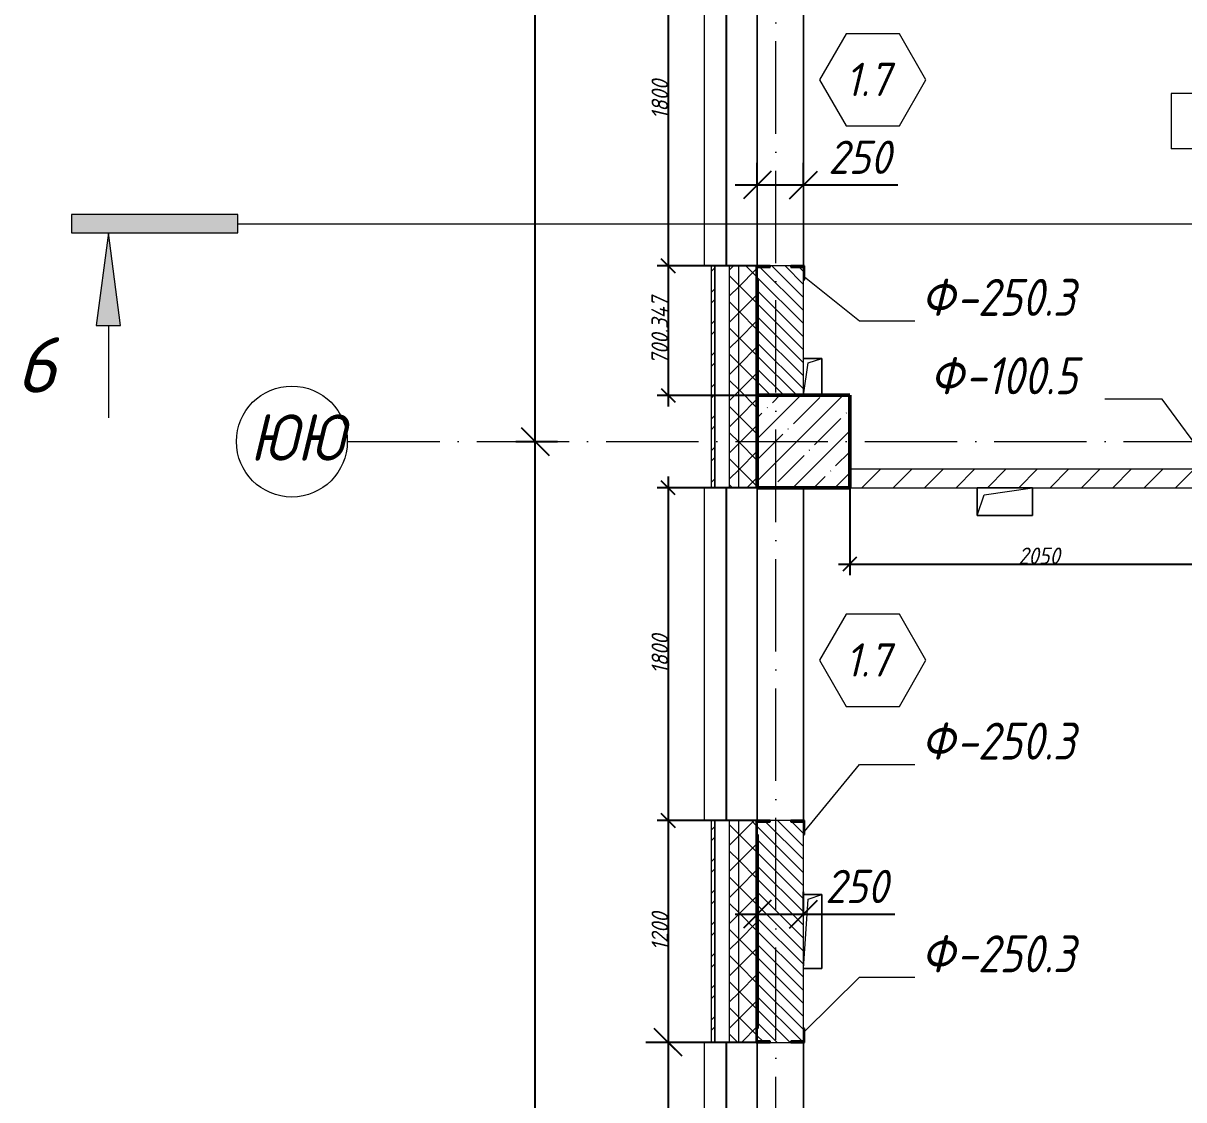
# Model space of a CAD drawing. Header units: millimetres. Extents: x -356862 to 418287, y 0 to 839748.
# Drawn here: x -181423 to -175143, y 623187 to 629010 of the extents above; entities that cross this region are included whole.
import ezdxf

# ---------------------------------------------------------------- set-up
doc = ezdxf.new("R2010")
doc.units = ezdxf.units.MM
doc.linetypes.add('50_200_ШТРИХ_1Т_ш5_п1_п1_', pattern=[700, 500, -100, 0, -100])
for name, color, linetype, lineweight in [('A-____-____-DIMS', 7, 'Continuous', 9), ('A-DOOR-____-IDEN', 7, 'Continuous', 9), ('A-DOOR-____-OTLN', 7, 'Continuous', 9), ('A-FLOR-____-OTLN', 7, 'Continuous', 9), ('A-GENM-____-IDEN', 7, 'Continuous', 9), ('A-GENM-____-MCUT', 7, 'Continuous', 25), ('A-GENM-____-OTLN', 7, 'Continuous', 9), ('A-GENM-____-OTLN-1', 7, 'Continuous', 25), ('A-GLAZ-____-OTLN', 7, 'Continuous', 9), ('A-WALL-____-MCUT', 7, 'Continuous', 13), ('A-WALL-____-MCUT-1', 7, 'Continuous', 9), ('A-WALL-____-MCUT-2', 7, 'Continuous', 50), ('A-WALL-____-OTLN', 7, 'Continuous', 9), ('A-WALL-____-PATT-1', 7, 'Continuous', 9), ('G-____-____-DIMS', 7, 'Continuous', 9), ('G-____-____-SYMB', 7, 'Continuous', 9), ('S-COLS-____-MCUT', 7, 'Continuous', 50), ('S-COLS-____-OTLN', 7, 'Continuous', 9), ('S-GRID-____-IDEN', 7, 'Continuous', 9), ('S-GRID-____-OTLN-1', 7, '50_200_ШТРИХ_1Т_ш5_п1_п1_', 9)]:
    doc.layers.add(name, color=color, linetype=linetype, lineweight=lineweight)
for name, color, linetype, lineweight, true_color in [('A-DOOR-____-OTLN-1', 7, 'Continuous', 9, 0xffffff), ('A-WALL-____-MCUT-7', 7, 'Continuous', 9, 0x000000), ('A-WALL-____-PATT-2', 7, 'Continuous', 9, 0x787878), ('A-WALL-____-PATT-5', 7, 'Continuous', 9, 0x000000), ('A-WALL-FNSH-MCUT-2', 7, 'Continuous', 13, 0x000000), ('A-WALL-FNSH-MCUT-3', 7, 'Continuous', 9, 0x000000), ('G-____-____-SYMB-2', 7, 'Continuous', 9, 0x000000)]:
    doc.layers.add(name, color=color, linetype=linetype, lineweight=lineweight, true_color=true_color)
doc.styles.add('ISOCPEUR_I', font='isocpeui.ttf', dxfattribs={"width": 0.9, "height": 2.5})
doc.styles.add('ISOCPEUR_I_10', font='isocpeui.ttf', dxfattribs={"width": 0.9, "height": 180})
doc.styles.add('ISOCPEUR_I_12', font='isocpeui.ttf', dxfattribs={"width": 0.9, "height": 180})
doc.styles.add('ISOCPEUR_I_13', font='isocpeui.ttf', dxfattribs={"height": 300})
doc.styles.add('ISOCPEUR_I_14', font='isocpeui.ttf', dxfattribs={"width": 0.9, "height": 180})
doc.styles.add('ISOCPEUR_I_2', font='isocpeui.ttf', dxfattribs={"width": 0.85, "height": 2.3})
doc.styles.add('ISOCPEUR_I_7', font='isocpeui.ttf', dxfattribs={"width": 0.9, "height": 90})
doc.dimstyles.new('ISO-1_8_0_9К_СРЕДНИЙ_Кладочные_2', dxfattribs={"dimscale": 304.8, "dimtxt": 89.638306, "dimasz": 0.246063, "dimexe": 0.19685, "dimexo": 0, "dimgap": 0, "dimtad": 1, "dimdec": 3, "dimrnd": 0.001, "dimdsep": 46, "dimtxsty": 'ISOCPEUR_I_7', "dimblk1": 'OBLIQUE', "dimblk2": 'OBLIQUE', "dimsah": 1, "dimcen": 0.09, "dimdle": 0.19685, "dimazin": 0, "dimtfac": 1, "dimtdec": 4, "dimtix": 1, "dimtmove": 1, "dimatfit": 3, "dimfxl": 1, "dimtvp": 1, "dimtolj": 1, "dimtzin": 0, "dimarcsym": 2})
doc.dimstyles.new('ISO-1_8_0_9К_СРЕДНИЙ_Кладочные_3', dxfattribs={"dimscale": 304.8, "dimtxt": 179.276612, "dimasz": 0.492126, "dimexe": 0.393701, "dimexo": 0, "dimgap": 0, "dimtad": 1, "dimdec": 3, "dimrnd": 0.001, "dimdsep": 46, "dimtxsty": 'ISOCPEUR_I_10', "dimblk1": 'OBLIQUE', "dimblk2": 'OBLIQUE', "dimsah": 1, "dimcen": 0.09, "dimdle": 0.393701, "dimazin": 0, "dimtfac": 1, "dimtdec": 4, "dimtix": 1, "dimtmove": 0, "dimatfit": 3, "dimfxl": 1, "dimtvp": 1, "dimtolj": 1, "dimtzin": 0, "dimarcsym": 2})
doc.dimstyles.new('ISO-1_8_0_9К_СРЕДНИЙ_Кладочные_4', dxfattribs={"dimscale": 304.8, "dimtxt": 179.276612, "dimasz": 0.492126, "dimexe": 0.393701, "dimexo": 0, "dimgap": 0, "dimtad": 1, "dimdec": 3, "dimrnd": 0.001, "dimdsep": 46, "dimtxsty": 'ISOCPEUR_I_10', "dimblk1": 'OBLIQUE', "dimblk2": 'OBLIQUE', "dimsah": 1, "dimcen": 0.09, "dimdle": 0.393701, "dimazin": 0, "dimtfac": 1, "dimtdec": 4, "dimtix": 1, "dimtmove": 1, "dimatfit": 3, "dimfxl": 1, "dimtvp": 1, "dimtolj": 1, "dimtzin": 0, "dimarcsym": 2})
doc.dimstyles.new('ISO-2_5_0_9К_БОЛЬШОЙ_ОСИ', dxfattribs={"dimscale": 304.8, "dimtxt": 248.995294, "dimasz": 0.492126, "dimexe": 0.393701, "dimexo": 0, "dimgap": 0, "dimtad": 1, "dimdec": 0, "dimzin": 0, "dimdsep": 46, "dimtxsty": 'ISOCPEUR_I', "dimblk1": 'OBLIQUE', "dimblk2": 'OBLIQUE', "dimsah": 1, "dimcen": 0.09, "dimdle": 0.393701, "dimazin": 0, "dimtfac": 1, "dimtdec": 4, "dimtix": 1, "dimtmove": 0, "dimatfit": 3, "dimfxl": 1, "dimtvp": 1, "dimtolj": 1, "dimtzin": 0, "dimarcsym": 2})
pattern_1 = [(135, (-175000.736, 544716.51), (-35.35534, -35.35534), [])]
pattern_2 = [(45, (-175000.74, 544716.51), (-70.71068, 70.71068), []), (135, (-175000.74, 544716.51), (-70.71068, -70.71068), [])]

# ---------------------------------------------------------------- blocks, each defined once
blk = doc.blocks.new('BSC_Колонна _Прямоугольная - 500х500-V66-АР1_Кладочный план 1 этажа в осях 1-64_Ю-ЯЯ')
at = {"layer": 'S-COLS-____-OTLN'}
h = blk.add_hatch(dxfattribs=at)
h.set_pattern_fill('FP_66', color=256, style=0, pattern_type=2)
h.set_pattern_definition([(45, (2200, -82031.04), (-114.04925, 114.04925), []), (45, (2314.05, -82031.04), (-114.04925, 114.04925), [201.613, -40.323, 3.353, -36.97])])
h.paths.add_polyline_path([(-250, -250), (250, -250), (250, 250), (-250, 250), (-250, 218.4)], flags=0)
at = {"layer": 'S-COLS-____-MCUT'}
for p, q in [((250, 250), (-250, 250)), ((-250, 250), (-250, -250)), ((250, -250), (250, 250)), ((-250, -250), (250, -250))]:
    blk.add_line(p, q, dxfattribs=at)
blk = doc.blocks.new('Проем_Дверь_Прямоугольный - 1800х2700h_оконные проемы-25805030-АР1_Кладочный план 1 этажа в осях 1-64_Ю-ЯЯ')
at = {"layer": 'A-DOOR-____-OTLN-1'}
for p, q in [((900, 125), (-900, 125)), ((900, -125), (-900, -125))]:
    blk.add_line(p, q, dxfattribs=at)
blk = doc.blocks.new('Фахверк_СКБ_Уголок - 250_2700-27497298-АР1_Кладочный план 1 этажа в осях 1-64_Ю-ЯЯ')
at = {"layer": 'A-GENM-____-MCUT'}
for p, q in [((200, 181), (125, 181)), ((125, 181), (125, 106)), ((131, 106), (131, 175)), ((131, 175), (200, 175)), ((200, 175), (200, 181)), ((125, 106), (131, 106)), ((131, -6), (125, -6)), ((125, -6), (125, -81)), ((131, -75), (131, -6)), ((125, -81), (200, -81)), ((200, -75), (131, -75)), ((200, -81), (200, -75))]:
    blk.add_line(p, q, dxfattribs=at)
blk = doc.blocks.new('AR_Отверстие прямоугольное _в плите_ - AR_Отверстие прямоугольное _в плите_-30459777-АР1_Кладочный план 1 этажа в осях 1-64_Ю-ЯЯ')
at = {"layer": 'A-GENM-____-OTLN'}
for p, q in [((150, 75), (-150, 75)), ((-150, 75), (-150, -75)), ((-112.5, 37.5), (150, 75)), ((150, -75), (150, 75)), ((-150, -75), (-112.5, 37.5)), ((-150, -75), (150, -75))]:
    blk.add_line(p, q, dxfattribs=at)
blk = doc.blocks.new('AR_Отверстие прямоугольное _в плите_ - AR_Отверстие прямоугольное _в плите_-30512140-АР1_Кладочный план 1 этажа в осях 1-64_Ю-ЯЯ')
at = {"layer": 'A-GENM-____-OTLN'}
for p, q in [((50, 200), (-50, 200)), ((-25, 175), (50, 200)), ((50, -200), (50, 200)), ((-50, -200), (-25, 175)), ((-50, -200), (50, -200))]:
    blk.add_line(p, q, dxfattribs=at)
blk = doc.blocks.new('AR_Отверстие прямоугольное _в плите_ - AR_Отверстие прямоугольное _в плите_-V239-АР1_Кладочный план 1 этажа в осях 1-64_Ю-ЯЯ')
at = {"layer": 'A-GENM-____-OTLN'}
for p, q in [((50, 100), (-50, 100)), ((-50, -100), (-25, 75)), ((-25, 75), (50, 100)), ((50, -100), (50, 100))]:
    blk.add_line(p, q, dxfattribs=at)
blk = doc.blocks.new('Отлив_СКБ - Отлив витража_120_НВФ-31885689-АР1_Кладочный план 1 этажа в осях 1-64_Ю-ЯЯ')
at = {"layer": 'A-GLAZ-____-OTLN'}
for p, q in [((0, 83), (0, 120)), ((1800, 120), (0, 120)), ((1800, 120), (1800, 83)), ((0, 2), (1800, 2)), ((1800, 0), (0, 0))]:
    blk.add_line(p, q, dxfattribs=at)
blk = doc.blocks.new('Ось сетки - Круг_Ø6_00__ISO-2_5_0_9K_-25732049-АР1_Кладочный план 1 этажа в осях 1-64_Ю-ЯЯ')
at = {"layer": 'S-GRID-____-IDEN'}
blk.add_circle((0, 0), 3, dxfattribs=at)
blk = doc.blocks.new('Разрез - Заголовок разреза-10218885-АР1_Кладочный план 1 этажа в осях 1-64_Ю-ЯЯ')
at = {"layer": 'G-____-____-SYMB'}
for points in [[(0, 0.5), (0, -0.5), (-9, -0.5), (-9, 0.5)], [(-6.342, -5.5), (-7.658, -5.5), (-7, -0.5)]]:
    blk.add_hatch(color=256, dxfattribs=at).paths.add_polyline_path(points, flags=0)
for p, q in [((0, 0.5), (-9, 0.5)), ((-9, 0.5), (-9, -0.5)), ((0, -0.5), (0, 0.5)), ((-9, -0.5), (0, -0.5)), ((-7, -0.5), (-7.658, -5.5)), ((-6.342, -5.5), (-7, -0.5)), ((-7.658, -5.5), (-6.342, -5.5)), ((-7, -5.5), (-7, -10.5))]:
    blk.add_line(p, q, dxfattribs=at)
blk = doc.blocks.new('_Oblique')
at = {"color": 0, "linetype": 'ByBlock', "lineweight": -2}
blk.add_line((-0.5, -0.5), (0.5, 0.5), dxfattribs=at)
blk = doc.blocks.new('*D11949')
at = {"layer": 'A-____-____-DIMS', "color": 0, "lineweight": -2, "transparency": 16777216}
for p, q in [((-178652.1, 622377.6), (-178652.1, 626867.6)), ((-178758.2, 626747.6), (-178532.1, 626747.6)), ((-178758.2, 622497.6), (-178532.1, 622497.6))]:
    blk.add_line(p, q, dxfattribs=at)
at = {"layer": 'Defpoints', "color": 0, "transparency": 16777216}
for p in [(-178758.2, 626747.6), (-178652.1, 626747.6), (-178758.2, 622497.6)]:
    blk.add_point(p, dxfattribs=at)
at = {"layer": 'A-____-____-DIMS', "color": 0, "lineweight": -2, "transparency": 16777216, "xscale": 150, "yscale": 150, "zscale": 150}
for p, rotation in [((-178652.1, 626747.6), 90), ((-178652.1, 622497.6), 270)]:
    blk.add_blockref('_Oblique', p, dxfattribs=dict(at, rotation=rotation))
at = {"layer": 'A-____-____-DIMS', "color": 0, "transparency": 16777216, "insert": (-178653.4, 624622.6), "char_height": 2.5, "width": 781.462, "attachment_point": 5, "rotation": 90, "style": 'ISOCPEUR_I'}
blk.add_mtext('\\A1;4250', dxfattribs=at)
blk = doc.blocks.new('*D11950')
at = {"layer": 'A-____-____-DIMS', "color": 0, "lineweight": -2, "transparency": 16777216}
for p, q in [((-178652.1, 626627.6), (-178652.1, 630417.6)), ((-178758.2, 630297.6), (-178532.1, 630297.6)), ((-178758.2, 626747.6), (-178532.1, 626747.6))]:
    blk.add_line(p, q, dxfattribs=at)
at = {"layer": 'Defpoints', "color": 0, "transparency": 16777216}
for p in [(-178758.2, 630297.6), (-178652.1, 630297.6), (-178758.2, 626747.6)]:
    blk.add_point(p, dxfattribs=at)
at = {"layer": 'A-____-____-DIMS', "color": 0, "lineweight": -2, "transparency": 16777216, "xscale": 150, "yscale": 150, "zscale": 150}
for p, rotation in [((-178652.1, 630297.6), 90), ((-178652.1, 626747.6), 270)]:
    blk.add_blockref('_Oblique', p, dxfattribs=dict(at, rotation=rotation))
at = {"layer": 'A-____-____-DIMS', "color": 0, "transparency": 16777216, "insert": (-178653.4, 628522.6), "char_height": 2.5, "width": 758.478, "attachment_point": 5, "rotation": 90, "style": 'ISOCPEUR_I'}
blk.add_mtext('\\A1;3550', dxfattribs=at)
blk = doc.blocks.new('Марка проема - марка проема-27336095-АР1_Кладочный план 1 этажа в осях 1-64_Ю-ЯЯ')
at = {"layer": 'A-DOOR-____-IDEN'}
for p, q in [((-1.439, 0.159), (-2.877, -2.333)), ((1.439, 0.159), (-1.439, 0.159)), ((2.877, -2.333), (1.439, 0.159)), ((-2.877, -2.333), (-1.439, -4.825)), ((1.439, -4.825), (2.877, -2.333)), ((-1.439, -4.825), (1.439, -4.825))]:
    blk.add_line(p, q, dxfattribs=at)
blk = doc.blocks.new('*D12023')
at = {"layer": 'A-____-____-DIMS', "color": 0, "lineweight": -2, "transparency": 16777216}
for p, q in [((-176950.7, 626497.6), (-176950.7, 626024.4)), ((-174900.7, 626447.6), (-174900.7, 626024.4)), ((-177010.7, 626084.4), (-174840.7, 626084.4))]:
    blk.add_line(p, q, dxfattribs=at)
at = {"layer": 'Defpoints', "color": 0, "transparency": 16777216}
for p in [(-176950.7, 626497.6), (-174900.7, 626447.6), (-174900.7, 626084.4)]:
    blk.add_point(p, dxfattribs=at)
at = {"layer": 'A-____-____-DIMS', "color": 0, "lineweight": -2, "transparency": 16777216, "xscale": 75, "yscale": 75, "zscale": 75, "rotation": 180}
blk.add_blockref('_Oblique', (-176950.7, 626084.4), dxfattribs=at)
at = {"layer": 'A-____-____-DIMS', "color": 0, "lineweight": -2, "transparency": 16777216, "xscale": 75, "yscale": 75, "zscale": 75}
blk.add_blockref('_Oblique', (-174900.7, 626084.4), dxfattribs=at)
at = {"layer": 'A-____-____-DIMS', "color": 0, "transparency": 16777216, "insert": (-175925.7, 626129.4), "char_height": 90, "width": 546.104, "attachment_point": 5, "style": 'ISOCPEUR_I_7'}
blk.add_mtext('\\A1;2050', dxfattribs=at)
blk = doc.blocks.new('*D12036')
at = {"layer": 'A-____-____-DIMS', "color": 0, "lineweight": -2, "transparency": 16777216}
for p, q in [((-177933.1, 629557.6), (-177933.1, 627637.6)), ((-177456.7, 629497.6), (-177993.1, 629497.6)), ((-177456.7, 627697.6), (-177993.1, 627697.6))]:
    blk.add_line(p, q, dxfattribs=at)
at = {"layer": 'Defpoints', "color": 0, "transparency": 16777216}
for p in [(-177456.7, 629497.6), (-177933.1, 627697.6), (-177456.7, 627697.6)]:
    blk.add_point(p, dxfattribs=at)
at = {"layer": 'A-____-____-DIMS', "color": 0, "lineweight": -2, "transparency": 16777216, "xscale": 75, "yscale": 75, "zscale": 75}
for p, rotation in [((-177933.1, 629497.6), 90), ((-177933.1, 627697.6), 270)]:
    blk.add_blockref('_Oblique', p, dxfattribs=dict(at, rotation=rotation))
at = {"layer": 'A-____-____-DIMS', "color": 0, "transparency": 16777216, "insert": (-177978.1, 628597.6), "char_height": 90, "width": 504.733, "attachment_point": 5, "rotation": 90, "style": 'ISOCPEUR_I_7'}
blk.add_mtext('\\A1;1800', dxfattribs=at)
blk = doc.blocks.new('*D12037')
at = {"layer": 'A-____-____-DIMS', "color": 0, "lineweight": -2, "transparency": 16777216}
for p, q in [((-177933.1, 627757.6), (-177933.1, 626937.2)), ((-177456.7, 627697.6), (-177993.1, 627697.6)), ((-177450.7, 626997.2), (-177993.1, 626997.2))]:
    blk.add_line(p, q, dxfattribs=at)
at = {"layer": 'Defpoints', "color": 0, "transparency": 16777216}
for p in [(-177456.7, 627697.6), (-177933.1, 626997.2), (-177450.7, 626997.2)]:
    blk.add_point(p, dxfattribs=at)
at = {"layer": 'A-____-____-DIMS', "color": 0, "lineweight": -2, "transparency": 16777216, "xscale": 75, "yscale": 75, "zscale": 75}
for p, rotation in [((-177933.1, 627697.6), 90), ((-177933.1, 626997.2), 270)]:
    blk.add_blockref('_Oblique', p, dxfattribs=dict(at, rotation=rotation))
at = {"layer": 'A-____-____-DIMS', "color": 0, "transparency": 16777216, "insert": (-177978.7, 627347.4), "char_height": 90, "width": 901.899, "attachment_point": 5, "rotation": 90, "style": 'ISOCPEUR_I_7'}
blk.add_mtext('\\A1;700.347', dxfattribs=at)
blk = doc.blocks.new('*D12038')
at = {"layer": 'A-____-____-DIMS', "color": 0, "lineweight": -2, "transparency": 16777216}
for p, q in [((-177450.7, 628126.2), (-177450.7, 628255.3)), ((-177200.7, 628126.2), (-177200.7, 628255.3)), ((-177570.7, 628135.3), (-177200.7, 628135.3)), ((-177200.7, 628135.3), (-176690.6, 628135.3))]:
    blk.add_line(p, q, dxfattribs=at)
at = {"layer": 'Defpoints', "color": 0, "transparency": 16777216}
for p in [(-177450.7, 628126.2), (-177200.7, 628135.3), (-177200.7, 628126.2)]:
    blk.add_point(p, dxfattribs=at)
at = {"layer": 'A-____-____-DIMS', "color": 0, "lineweight": -2, "transparency": 16777216, "xscale": 150, "yscale": 150, "zscale": 150, "rotation": 180}
blk.add_blockref('_Oblique', (-177450.7, 628135.3), dxfattribs=at)
at = {"layer": 'A-____-____-DIMS', "color": 0, "lineweight": -2, "transparency": 16777216, "xscale": 150, "yscale": 150, "zscale": 150}
blk.add_blockref('_Oblique', (-177200.7, 628135.3), dxfattribs=at)
at = {"layer": 'A-____-____-DIMS', "color": 0, "transparency": 16777216, "insert": (-177067.5, 628375.3), "char_height": 180, "width": 409.578, "attachment_point": 1, "line_spacing_factor": 1.149209, "style": 'ISOCPEUR_I_10'}
blk.add_mtext('\\A1;250', dxfattribs=at)
blk = doc.blocks.new('*D12040')
at = {"layer": 'A-____-____-DIMS', "color": 0, "lineweight": -2, "transparency": 16777216}
for p, q in [((-177933.1, 626557.6), (-177933.1, 624637.6)), ((-177450.7, 626497.6), (-177993.1, 626497.6)), ((-177456.7, 624697.6), (-177993.1, 624697.6))]:
    blk.add_line(p, q, dxfattribs=at)
at = {"layer": 'Defpoints', "color": 0, "transparency": 16777216}
for p in [(-177450.7, 626497.6), (-177933.1, 624697.6), (-177456.7, 624697.6)]:
    blk.add_point(p, dxfattribs=at)
at = {"layer": 'A-____-____-DIMS', "color": 0, "lineweight": -2, "transparency": 16777216, "xscale": 75, "yscale": 75, "zscale": 75}
for p, rotation in [((-177933.1, 626497.6), 90), ((-177933.1, 624697.6), 270)]:
    blk.add_blockref('_Oblique', p, dxfattribs=dict(at, rotation=rotation))
at = {"layer": 'A-____-____-DIMS', "color": 0, "transparency": 16777216, "insert": (-177978.1, 625597.6), "char_height": 90, "width": 504.733, "attachment_point": 5, "rotation": 90, "style": 'ISOCPEUR_I_7'}
blk.add_mtext('\\A1;1800', dxfattribs=at)
blk = doc.blocks.new('*D12041')
at = {"layer": 'A-____-____-DIMS', "color": 0, "lineweight": -2, "transparency": 16777216}
for p, q in [((-177933.1, 624757.6), (-177933.1, 623437.6)), ((-177456.7, 624697.6), (-177993.1, 624697.6)), ((-177456.7, 623497.6), (-177993.1, 623497.6))]:
    blk.add_line(p, q, dxfattribs=at)
at = {"layer": 'Defpoints', "color": 0, "transparency": 16777216}
for p in [(-177456.7, 624697.6), (-177933.1, 623497.6), (-177456.7, 623497.6)]:
    blk.add_point(p, dxfattribs=at)
at = {"layer": 'A-____-____-DIMS', "color": 0, "lineweight": -2, "transparency": 16777216, "xscale": 75, "yscale": 75, "zscale": 75}
for p, rotation in [((-177933.1, 624697.6), 90), ((-177933.1, 623497.6), 270)]:
    blk.add_blockref('_Oblique', p, dxfattribs=dict(at, rotation=rotation))
at = {"layer": 'A-____-____-DIMS', "color": 0, "transparency": 16777216, "insert": (-177978.1, 624097.6), "char_height": 90, "width": 504.733, "attachment_point": 5, "rotation": 90, "style": 'ISOCPEUR_I_7'}
blk.add_mtext('\\A1;1200', dxfattribs=at)
blk = doc.blocks.new('*D12042')
at = {"layer": 'A-____-____-DIMS', "color": 0, "lineweight": -2, "transparency": 16777216}
for p, q in [((-177933.1, 623617.6), (-177933.1, 622998.8)), ((-177456.7, 623497.6), (-178053.1, 623497.6)), ((-177933.1, 621577.6), (-177933.1, 622600.7)), ((-177456.7, 621697.6), (-178053.1, 621697.6))]:
    blk.add_line(p, q, dxfattribs=at)
at = {"layer": 'Defpoints', "color": 0, "transparency": 16777216}
for p in [(-177456.7, 623497.6), (-177933.1, 621697.6), (-177456.7, 621697.6)]:
    blk.add_point(p, dxfattribs=at)
at = {"layer": 'A-____-____-DIMS', "color": 0, "lineweight": -2, "transparency": 16777216, "xscale": 150, "yscale": 150, "zscale": 150}
for p, rotation in [((-177933.1, 623497.6), 90), ((-177933.1, 621697.6), 270)]:
    blk.add_blockref('_Oblique', p, dxfattribs=dict(at, rotation=rotation))
at = {"layer": 'A-____-____-DIMS', "color": 0, "transparency": 16777216, "insert": (-178168.3, 622547.4), "char_height": 180, "width": 504.733, "attachment_point": 1, "rotation": 90, "line_spacing_factor": 1.149209, "style": 'ISOCPEUR_I_10'}
blk.add_mtext('\\A1;1800', dxfattribs=at)
blk = doc.blocks.new('*D12048')
at = {"layer": 'A-____-____-DIMS', "color": 0, "lineweight": -2, "transparency": 16777216}
for p, q in [((-177450.7, 624182.1), (-177450.7, 624311.2)), ((-177200.7, 624182.1), (-177200.7, 624311.2)), ((-177570.7, 624191.2), (-177200.7, 624191.2)), ((-177200.7, 624191.2), (-176706.6, 624191.2))]:
    blk.add_line(p, q, dxfattribs=at)
at = {"layer": 'Defpoints', "color": 0, "transparency": 16777216}
for p in [(-177450.7, 624182.1), (-177200.7, 624191.2), (-177200.7, 624182.1)]:
    blk.add_point(p, dxfattribs=at)
at = {"layer": 'A-____-____-DIMS', "color": 0, "lineweight": -2, "transparency": 16777216, "xscale": 150, "yscale": 150, "zscale": 150, "rotation": 180}
blk.add_blockref('_Oblique', (-177450.7, 624191.2), dxfattribs=at)
at = {"layer": 'A-____-____-DIMS', "color": 0, "lineweight": -2, "transparency": 16777216, "xscale": 150, "yscale": 150, "zscale": 150}
blk.add_blockref('_Oblique', (-177200.7, 624191.2), dxfattribs=at)
at = {"layer": 'A-____-____-DIMS', "color": 0, "transparency": 16777216, "insert": (-177083.5, 624431.2), "char_height": 180, "width": 409.578, "attachment_point": 1, "line_spacing_factor": 1.149209, "style": 'ISOCPEUR_I_10'}
blk.add_mtext('\\A1;250', dxfattribs=at)
blk = doc.blocks.new('Высотные отметки - 9_5х3_5_h_-17668430-АР1_Кладочный план 1 этажа в осях 1-64_Ю-ЯЯ')
at = {"layer": 'G-____-____-DIMS'}
for p, q in [((-4, 3), (-4, 0)), ((4, 3), (-4, 3)), ((4, 3), (4, 0)), ((4, 0), (-4, 0))]:
    blk.add_line(p, q, dxfattribs=at)

msp = doc.modelspace()

# ---------------------------------------------------------------- hatches: boundary and pattern name
at = {"layer": 'A-WALL-____-PATT-1'}
h = msp.add_hatch(dxfattribs=at)
h.set_pattern_fill('FP_6', color=256, style=0, pattern_type=2)
h.set_pattern_definition(pattern_1)
h.paths.add_polyline_path([(-177200.8598, 626997.5526), (-177200.7357, 626997.5526), (-177200.7357, 627691.5526), (-177269.7357, 627691.5526), (-177269.7357, 627697.5526), (-177381.7357, 627697.5526), (-177381.7357, 627691.5526), (-177450.7357, 627691.5526), (-177450.7357, 626997.5526)], flags=0)
h.paths.add_polyline_path([(-177269.7357, 629497.5526), (-177269.7357, 629503.5526), (-177200.7357, 629503.5526), (-177200.7357, 629897.5526), (-177450.7357, 629897.5526), (-177450.7357, 629503.5526), (-177381.7357, 629503.5526), (-177381.7357, 629497.5526)], flags=0)
h = msp.add_hatch(dxfattribs=at)
h.set_pattern_fill('FP_6', color=256, style=0, pattern_type=2)
h.set_pattern_definition(pattern_1)
h.paths.add_polyline_path([(-177200.7357, 621547.5526), (-177200.7357, 621691.5526), (-177269.7357, 621691.5526), (-177269.7357, 621697.5526), (-177381.7357, 621697.5526), (-177381.7357, 621691.5526), (-177450.7357, 621691.5526), (-177450.7357, 621547.5526), (-177344.7357, 621547.5526)], flags=0)
h.paths.add_polyline_path([(-177381.7357, 623497.5526), (-177269.7357, 623497.5526), (-177269.7357, 623503.5526), (-177200.7357, 623503.5526), (-177200.7357, 624691.5526), (-177269.7357, 624691.5526), (-177269.7357, 624697.5526), (-177381.7357, 624697.5526), (-177381.7357, 624691.5526), (-177450.7357, 624691.5526), (-177450.7357, 623503.5526), (-177381.7357, 623503.5526)], flags=0)
at = {"layer": 'A-WALL-____-PATT-2'}
h = msp.add_hatch(dxfattribs=at)
h.set_pattern_fill('FP_3', color=256, style=0, pattern_type=2)
h.set_pattern_definition([(45, (-175000.74, 544716.51), (-85.53659, 85.53659), []), (45, (-174943.71, 544716.51), (-85.53659, 85.53659), [])])
h.paths.add_polyline_path([(-177680.7357, 617497.5526), (-177680.7357, 618697.5526), (-177700.7357, 618697.5526), (-177700.7357, 617497.5526)], flags=0)
h.paths.add_polyline_path([(-177680.7357, 620497.5526), (-177680.7357, 621697.5526), (-177700.7357, 621697.5526), (-177700.7357, 620497.5526)], flags=0)
h.paths.add_polyline_path([(-177680.7357, 623497.5526), (-177680.7357, 624697.5526), (-177700.7357, 624697.5526), (-177700.7357, 623497.5526)], flags=0)
h.paths.add_polyline_path([(-177680.7357, 626497.5526), (-177680.7357, 627697.5526), (-177700.7357, 627697.5526), (-177700.7357, 626497.5526)], flags=0)
h.paths.add_polyline_path([(-177700.7357, 629497.5526), (-177680.7357, 629497.5526), (-177680.7357, 630647.5526), (-177700.7357, 630647.5526)], flags=0)
h = msp.add_hatch(dxfattribs=at)
h.set_pattern_fill('FP_1', color=256, style=0, pattern_type=2)
h.set_pattern_definition(pattern_2)
h.paths.add_polyline_path([(-177550.7357, 617747.5526), (-177550.7357, 618697.5526), (-177600.7357, 618697.5526), (-177600.7357, 617747.5526)], flags=0)
h.paths.add_polyline_path([(-177550.7357, 620497.5526), (-177550.7357, 621697.5526), (-177600.7357, 621697.5526), (-177600.7357, 620497.5526)], flags=0)
h.paths.add_polyline_path([(-177600.7357, 623497.5526), (-177550.7357, 623497.5526), (-177550.7357, 624697.5526), (-177600.7357, 624697.5526), (-177600.7357, 624544.2608)], flags=0)
h.paths.add_polyline_path([(-177550.7357, 626497.5526), (-177550.7357, 627697.5526), (-177600.7357, 627697.5526), (-177600.7357, 626497.5526)], flags=0)
h.paths.add_polyline_path([(-177550.7357, 629497.5526), (-177550.7357, 630547.5526), (-177600.7357, 630547.5526), (-177600.7357, 629497.5526)], flags=0)
h = msp.add_hatch(dxfattribs=at)
h.set_pattern_fill('FP_1', color=256, style=0, pattern_type=2)
h.set_pattern_definition(pattern_2)
h.paths.add_polyline_path([(-177550.7357, 617747.5526), (-177450.7357, 617747.5526), (-177450.7357, 618622.5526), (-177456.7357, 618622.5526), (-177456.7357, 618697.5526), (-177550.7357, 618697.5526), (-177550.7357, 618086.3204)], flags=0)
h.paths.add_polyline_path([(-177456.7357, 620497.5526), (-177456.7357, 620572.5526), (-177450.7357, 620572.5526), (-177450.7357, 621622.5526), (-177456.7357, 621622.5526), (-177456.7357, 621697.5526), (-177550.7357, 621697.5526), (-177550.7357, 620497.5526)], flags=0)
h.paths.add_polyline_path([(-177550.7357, 623497.5526), (-177456.7357, 623497.5526), (-177456.7357, 623572.5526), (-177450.7357, 623572.5526), (-177450.7357, 624622.5526), (-177456.7357, 624622.5526), (-177456.7357, 624697.5526), (-177550.7357, 624697.5526), (-177550.7357, 623503.5526)], flags=0)
h.paths.add_polyline_path([(-177450.7357, 626497.5526), (-177450.7357, 627622.5526), (-177456.7357, 627622.5526), (-177456.7357, 627697.5526), (-177550.7357, 627697.5526), (-177550.7357, 626497.5526)], flags=0)
h.paths.add_polyline_path([(-177456.7357, 629497.5526), (-177456.7357, 629572.5526), (-177450.7357, 629572.5526), (-177450.7357, 630497.5526), (-177550.7357, 630497.5526), (-177550.7357, 629497.5526)], flags=0)
at = {"layer": 'A-WALL-____-PATT-5'}
h = msp.add_hatch(dxfattribs=at)
h.set_pattern_fill('FP_4', color=256, style=0, pattern_type=2)
h.set_pattern_definition([(45, (-175000.74, 544716.51), (-84.85281, 84.85281), [])])
h.paths.add_polyline_path([(-172800.7357, 626497.5526), (-172800.7357, 626597.5526), (-174900.7357, 626597.5526), (-174900.7357, 626497.5526), (-173247.8146, 626497.5526)], flags=0)
h.paths.add_polyline_path([(-174950.7357, 626497.5526), (-174950.7357, 626500.5526), (-174903.7357, 626500.5526), (-174903.7357, 626594.5526), (-174950.7357, 626594.5526), (-174950.7357, 626597.5526), (-176950.7357, 626597.5526), (-176950.7357, 626497.5526), (-175015.2789, 626497.5526)], flags=0)

# ---------------------------------------------------------------- linework, layer by layer
at = {"layer": 'A-FLOR-____-OTLN'}
for p, q in [((-177200.7357, 627197.5526), (-177100.7357, 627197.5526)), ((-177100.7357, 627197.5526), (-177100.7357, 626997.5526)), ((-176260.7357, 626497.2051), (-175960.7357, 626497.2051)), ((-176260.7357, 626347.2051), (-176260.7357, 626497.2051)), ((-175960.7357, 626497.2051), (-175960.7357, 626347.2051)), ((-175960.7357, 626347.2051), (-176260.7357, 626347.2051)), ((-177200.7357, 624297.5526), (-177100.7357, 624297.5526)), ((-177100.7357, 624297.5526), (-177100.7357, 623897.5526)), ((-177100.7357, 623897.5526), (-177200.7357, 623897.5526))]:
    msp.add_line(p, q, dxfattribs=at)
at = {"layer": 'A-GENM-____-IDEN'}
for p, q in [((-177194.7357, 627639.2192), (-176896.9363, 627400.1739)), ((-176896.9363, 627400.1739), (-176599.1369, 627400.1739)), ((-175260.2118, 626976.3097), (-175569.6878, 626976.3097)), ((-174980.7357, 626597.5526), (-175260.2118, 626976.3097)), ((-177194.7357, 624639.2192), (-176896.9363, 625000.1739)), ((-176896.9363, 625000.1739), (-176599.1369, 625000.1739)), ((-177194.7357, 623555.8859), (-176896.9363, 623849.8557)), ((-176896.9363, 623849.8557), (-176599.1369, 623849.8557))]:
    msp.add_line(p, q, dxfattribs=at)
at = {"layer": 'A-WALL-____-MCUT'}
for p, q in [((-177456.7357, 627697.5526), (-177680.7357, 627697.5526)), ((-177680.7357, 627697.5526), (-177680.7357, 626497.5526)), ((-177680.7357, 626497.5526), (-177680.7357, 627697.5526)), ((-177680.7357, 626497.5526), (-177450.7357, 626497.5526)), ((-177456.7357, 624697.5526), (-177680.7357, 624697.5526)), ((-177680.7357, 624697.5526), (-177680.7357, 623497.5526)), ((-177680.7357, 623497.5526), (-177680.7357, 624697.5526)), ((-177680.7357, 623497.5526), (-177456.7357, 623497.5526))]:
    msp.add_line(p, q, dxfattribs=at)
at = {"layer": 'A-WALL-____-MCUT-1'}
for p, q in [((-177269.7357, 627697.5526), (-177381.7357, 627697.5526)), ((-177200.7357, 626997.5526), (-177200.7357, 627622.5526)), ((-177269.7357, 624697.5526), (-177381.7357, 624697.5526)), ((-177200.7357, 623572.5526), (-177200.7357, 624622.5526)), ((-177381.7357, 623497.5526), (-177269.7357, 623497.5526))]:
    msp.add_line(p, q, dxfattribs=at)
at = {"layer": 'A-WALL-____-MCUT-2'}
for p, q in [((-177450.7357, 627622.5526), (-177450.7357, 626997.5526)), ((-177450.7357, 624622.5526), (-177450.7357, 623572.5526))]:
    msp.add_line(p, q, dxfattribs=at)
at = {"layer": 'A-WALL-____-MCUT-7'}
for p, q in [((-177600.7357, 626497.5526), (-177600.7357, 627697.5526)), ((-177550.7357, 626497.5526), (-177550.7357, 627697.5526)), ((-177450.7357, 626997.5526), (-177450.7357, 627622.5526)), ((-177600.7357, 623497.5526), (-177600.7357, 624697.5526)), ((-177550.7357, 623497.5526), (-177550.7357, 624697.5526)), ((-177450.7357, 623572.5526), (-177450.7357, 624622.5526))]:
    msp.add_line(p, q, dxfattribs=at)
at = {"layer": 'A-WALL-____-OTLN'}
for p, q in [((-177450.7357, 627697.5526), (-177450.7357, 629497.5526)), ((-177450.7357, 629497.5526), (-177450.7357, 627697.5526)), ((-177200.7357, 629497.5526), (-177200.7357, 627697.5526)), ((-177450.7357, 624697.5526), (-177450.7357, 626497.5526)), ((-177450.7357, 626497.5526), (-177450.7357, 624697.5526)), ((-177200.7357, 626497.5526), (-177200.7357, 624697.5526)), ((-177450.7357, 621697.5526), (-177450.7357, 623497.5526)), ((-177450.7357, 623497.5526), (-177450.7357, 621697.5526)), ((-177200.7357, 623497.5526), (-177200.7357, 621697.5526))]:
    msp.add_line(p, q, dxfattribs=at)
at = {"layer": 'A-WALL-FNSH-MCUT-2'}
for p, q in [((-174950.7357, 626597.5526), (-176950.7357, 626597.5526)), ((-176950.7357, 626497.5526), (-174950.7357, 626497.5526))]:
    msp.add_line(p, q, dxfattribs=at)
at = {"layer": 'A-WALL-FNSH-MCUT-3'}
for p, q in [((-177700.7357, 627697.5526), (-177700.7357, 626497.5526)), ((-177680.7357, 627697.5526), (-177700.7357, 627697.5526)), ((-177700.7357, 626497.5526), (-177680.7357, 626497.5526)), ((-177700.7357, 624697.5526), (-177700.7357, 623497.5526)), ((-177680.7357, 624697.5526), (-177700.7357, 624697.5526)), ((-177700.7357, 623497.5526), (-177680.7357, 623497.5526))]:
    msp.add_line(p, q, dxfattribs=at)
at = {"layer": 'G-____-____-SYMB-2'}
msp.add_line((-180262.5176, 627925.5632), (-70620.9903, 627925.5632), dxfattribs=at)
at = {"layer": 'S-GRID-____-OTLN-1'}
for p, q in [((-177350.7357, 597608.0984), (-177350.7357, 635609.362)), ((-179669.5059, 626747.5526), (-70926.3291, 626747.5526))]:
    msp.add_line(p, q, dxfattribs=at)

# ---------------------------------------------------------------- block references
at = {"layer": 'A-DOOR-____-IDEN', "xscale": 99.99999999999993, "yscale": 99.99999999999993, "zscale": 99.99999999999993}
for p in [(-176825.7357, 628937.5526), (-176825.7357, 625797.5526)]:
    msp.add_blockref('Марка проема - марка проема-27336095-АР1_Кладочный план 1 этажа в осях 1-64_Ю-ЯЯ', p, dxfattribs=at)
at = {"layer": 'A-DOOR-____-OTLN', "rotation": 269.9999999999999}
for p in [(-177325.7357, 628597.5526), (-177325.7357, 625597.5526), (-177325.7357, 622597.5526)]:
    msp.add_blockref('Проем_Дверь_Прямоугольный - 1800х2700h_оконные проемы-25805030-АР1_Кладочный план 1 этажа в осях 1-64_Ю-ЯЯ', p, dxfattribs=at)
at = {"layer": 'A-GENM-____-OTLN'}
for name, p in [('AR_Отверстие прямоугольное _в плите_ - AR_Отверстие прямоугольное _в плите_-V239-АР1_Кладочный план 1 этажа в осях 1-64_Ю-ЯЯ', (-177150.7357, 627097.5526)), ('AR_Отверстие прямоугольное _в плите_ - AR_Отверстие прямоугольное _в плите_-30459777-АР1_Кладочный план 1 этажа в осях 1-64_Ю-ЯЯ', (-176110.7357, 626422.2051)), ('AR_Отверстие прямоугольное _в плите_ - AR_Отверстие прямоугольное _в плите_-30512140-АР1_Кладочный план 1 этажа в осях 1-64_Ю-ЯЯ', (-177150.7357, 624097.5526))]:
    msp.add_blockref(name, p, dxfattribs=at)
at = {"layer": 'A-GENM-____-OTLN-1'}
for p, rotation in [((-177375.7357, 627822.5526), 269.9999999999999), ((-177375.7357, 624822.5526), 269.9999999999999), ((-177275.7357, 623372.5526), 89.99999999999991)]:
    msp.add_blockref('Фахверк_СКБ_Уголок - 250_2700-27497298-АР1_Кладочный план 1 этажа в осях 1-64_Ю-ЯЯ', p, dxfattribs=dict(at, rotation=rotation))
at = {"layer": 'A-GLAZ-____-OTLN', "rotation": 90}
for p in [(-177617.7357, 627697.5526), (-177617.7357, 624697.5526), (-177617.7357, 621697.5526)]:
    msp.add_blockref('Отлив_СКБ - Отлив витража_120_НВФ-31885689-АР1_Кладочный план 1 этажа в осях 1-64_Ю-ЯЯ', p, dxfattribs=at)
at = {"layer": 'G-____-____-DIMS', "xscale": 99.99999999999993, "yscale": 99.99999999999993, "zscale": 99.99999999999993}
msp.add_blockref('Высотные отметки - 9_5х3_5_h_-17668430-АР1_Кладочный план 1 этажа в осях 1-64_Ю-ЯЯ', (-174811.9623, 628330.4097), dxfattribs=at)
at = {"layer": 'G-____-____-SYMB', "xscale": 99.99999999999993, "yscale": 99.99999999999993, "zscale": 99.99999999999993}
msp.add_blockref('Разрез - Заголовок разреза-10218885-АР1_Кладочный план 1 этажа в осях 1-64_Ю-ЯЯ', (-180262.5176, 627925.5632), dxfattribs=at)
at = {"layer": 'S-COLS-____-OTLN'}
msp.add_blockref('BSC_Колонна _Прямоугольная - 500х500-V66-АР1_Кладочный план 1 этажа в осях 1-64_Ю-ЯЯ', (-177200.7357, 626747.5526), dxfattribs=at)
at = {"layer": 'S-GRID-____-IDEN', "xscale": 99.99999999999993, "yscale": 99.99999999999993, "zscale": 99.99999999999993, "rotation": 269.9999999999995}
msp.add_blockref('Ось сетки - Круг_Ø6_00__ISO-2_5_0_9K_-25732049-АР1_Кладочный план 1 этажа в осях 1-64_Ю-ЯЯ', (-179969.5059, 626747.5526), dxfattribs=at)

# ---------------------------------------------------------------- texts
at = {"layer": 'A-DOOR-____-IDEN', "char_height": 180, "width": 310.253062, "attachment_point": 1, "style": 'ISOCPEUR_I_14'}
for insert in [(-176973.5248, 628796.3721), (-176973.5248, 625656.3721)]:
    msp.add_mtext('1.7', dxfattribs=dict(at, insert=insert))
at = {"layer": 'A-GENM-____-IDEN', "char_height": 200, "attachment_point": 1, "style": 'ISOCPEUR_I_2'}
for s, insert, width in [('\\fISOCPEUR|b0|i1|c204|p34|;\\W.9;Ф', (-176563.6936, 627627.29), 230.886), ('-250.3', (-176373.1936, 627627.29), 865.8225), ('\\fISOCPEUR|b0|i1|c204|p34|;\\W.9;Ф', (-176516.2445, 627203.4259), 230.886), ('-100.5', (-176325.7445, 627203.4259), 822.531375), ('\\fISOCPEUR|b0|i1|c204|p34|;\\W.9;Ф', (-176563.6936, 625227.29), 230.886), ('-250.3', (-176373.1936, 625227.29), 865.8225), ('\\fISOCPEUR|b0|i1|c204|p34|;\\W.9;Ф', (-176563.6936, 624076.9718), 230.886), ('-250.3', (-176373.1936, 624076.9718), 865.8225)]:
    msp.add_mtext(s, dxfattribs=dict(at, insert=insert, width=width))
at = {"layer": 'G-____-____-SYMB', "insert": (-181462.2842, 627311.7568), "char_height": 300, "width": 256.54, "attachment_point": 1, "style": 'ISOCPEUR_I_13'}
msp.add_mtext('\\fISOCPEUR|b0|i1|c204|p34|;6', dxfattribs=at)
at = {"layer": 'S-GRID-____-IDEN', "insert": (-180195.2854, 626894.1851), "char_height": 250, "width": 533.923875, "attachment_point": 1, "style": 'ISOCPEUR_I_12'}
msp.add_mtext('ЮЮ', dxfattribs=at)

# ---------------------------------------------------------------- dimensions: what is measured, and where the dimension line sits
at = {"layer": 'A-____-____-DIMS'}
for base, p1, p2, dimstyle, override, picture, middle in [((-178652.1313, 630297.5526), (-178758.1973, 626747.5526), (-178758.1973, 630297.5526), 'ISO-2_5_0_9К_БОЛЬШОЙ_ОСИ', {"dimpost": '<>', "dimfxl": 3550}, '*D11950', (-178653.3813, 628522.5526)), ((-177933.1076, 627697.5526), (-177456.7357, 629497.5526), (-177456.7357, 627697.5526), 'ISO-1_8_0_9К_СРЕДНИЙ_Кладочные_2', {"dimpost": '<>', "dimfxl": 1800}, '*D12036', (-177978.1076, 628597.5526)), ((-177933.10755, 626997.20509), (-177456.73571, 627697.55258), (-177450.73571, 626997.20509), 'ISO-1_8_0_9К_СРЕДНИЙ_Кладочные_2', {"dimpost": '<>', "dimfxl": 700.373186}, '*D12037', (-177978.6871, 627347.37883)), ((-178652.1313, 626747.5526), (-178758.1973, 622497.5526), (-178758.1973, 626747.5526), 'ISO-2_5_0_9К_БОЛЬШОЙ_ОСИ', {"dimpost": '<>', "dimfxl": 4250}, '*D11949', (-178653.3813, 624622.5526)), ((-177933.1076, 624697.5526), (-177450.7357, 626497.5526), (-177456.7357, 624697.5526), 'ISO-1_8_0_9К_СРЕДНИЙ_Кладочные_2', {"dimpost": '<>', "dimfxl": 1800.01}, '*D12040', (-177978.1076, 625597.5526)), ((-177933.1076, 623497.5526), (-177456.7357, 624697.5526), (-177456.7357, 623497.5526), 'ISO-1_8_0_9К_СРЕДНИЙ_Кладочные_2', {"dimpost": '<>', "dimfxl": 1200}, '*D12041', (-177978.1076, 624097.5526))]:
    dim = msp.add_linear_dim(base=base, p1=p1, p2=p2, angle=90, dimstyle=dimstyle, override=override, dxfattribs=at)
    dim.commit()
    dim.dimension.update_dxf_attribs({"geometry": picture, "text_midpoint": middle})
for base, p1, p2, picture, middle in [((-177200.7357, 628135.2728), (-177450.7357, 628126.1768), (-177200.7357, 628126.1768), '*D12038', (-176862.6963, 628135.2728)), ((-177200.7357, 624191.1568), (-177450.7357, 624182.0607), (-177200.7357, 624182.0607), '*D12048', (-176878.6721, 624191.1568))]:
    dim = msp.add_linear_dim(base=base, p1=p1, p2=p2, dimstyle='ISO-1_8_0_9К_СРЕДНИЙ_Кладочные_3', override={"dimpost": '<>', "dimfxl": 250}, dxfattribs=at)
    dim.commit()
    dim.dimension.update_dxf_attribs({"geometry": picture, "text_midpoint": middle, "dimtype": 160})
dim = msp.add_linear_dim(base=(-174900.7357, 626084.3619), p1=(-176950.7357, 626497.5526), p2=(-174900.7357, 626447.5526), dimstyle='ISO-1_8_0_9К_СРЕДНИЙ_Кладочные_2', override={"dimpost": '<>', "dimfxl": 2050.609665}, dxfattribs=at)
dim.commit()
dim.dimension.update_dxf_attribs({"geometry": '*D12023', "text_midpoint": (-175925.7357, 626129.3619)})
dim = msp.add_linear_dim(base=(-177933.1076, 621697.5526), p1=(-177456.7357, 623497.5526), p2=(-177456.7357, 621697.5526), angle=90, dimstyle='ISO-1_8_0_9К_СРЕДНИЙ_Кладочные_4', override={"dimpost": '<>', "dimfxl": 1800}, dxfattribs=at)
dim.commit()
dim.dimension.update_dxf_attribs({"geometry": '*D12042', "text_midpoint": (-178048.2696, 622799.7507), "dimtype": 160, "text_rotation": 90})

doc.saveas('drawing.dxf')
